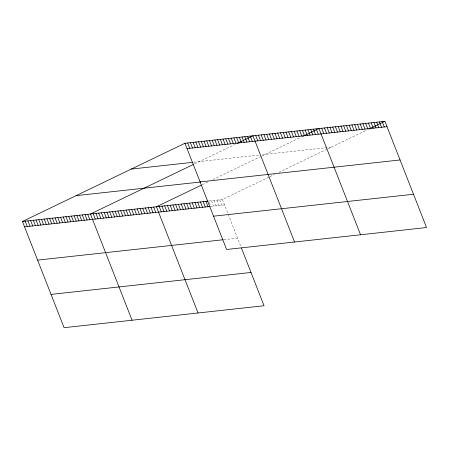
<?xml version="1.0" encoding="UTF-8"?>
<svg xmlns="http://www.w3.org/2000/svg" width="449" height="449" viewBox="0 0 449 449"><rect width="100%" height="100%" fill="white"/><g stroke="black" fill="none" stroke-linecap="round" stroke-linejoin="round"><path stroke-width="0.34" stroke-dasharray="2.25 1.68" d="M194.714 163.823L235.068 144.398M202.235 184.719L208.381 181.761M212.933 179.572L260.701 156.583M261.857 156.028L301.06 137.158M224.522 204.89L210.772 206.4L208.673 201.034L222.418 199.524L269.344 176.94M269.9 176.67L274.367 174.521M278.924 172.332L326.692 149.337M327.843 148.787L367.046 129.918M193.878 162.201L259.124 155.045M262.558 154.669L331.295 147.126M223.815 239.676L237.566 238.172M222.418 199.524L228.013 213.803M228.249 214.398L240.922 246.742M219.668 199.827L221.772 205.193M216.918 200.131L219.022 205.49M214.167 200.428L216.272 205.794M211.423 200.731L213.522 206.097"/><path stroke-width="0.67" d="M241.405 247.966L264.046 305.741L64.078 327.686L22.45 221.469L184.954 143.259L384.922 121.314L426.55 227.531L226.582 249.476L184.954 143.259M193.564 164.379L90.44 214.01L132.068 320.227M237.302 143.326L252.944 135.8L294.572 242.017M201.118 185.257L156.432 206.764L198.054 312.981M302.733 136.35L318.936 128.554L360.558 234.771M368.724 129.11L384.922 121.314M187.059 148.625L387.027 126.68M131.327 169.071L192.52 162.353M200.102 181.907L400.07 159.962M76.077 195.657L200.434 182.013M22.45 221.469L207.982 201.107M24.555 226.835L210.087 206.473M213.539 216.194L413.507 194.249M37.593 260.117L223.131 239.755M51.034 294.404L251.002 272.459M382.172 121.617L384.277 126.983M379.427 121.915L381.527 127.28M376.677 122.218L378.776 127.583M373.927 122.521L376.026 127.886M371.177 122.824L373.276 128.19M368.427 123.127L370.532 128.487M365.677 123.424L367.782 128.79M362.927 123.728L365.031 129.093M360.177 124.031L362.281 129.396M357.426 124.334L359.531 129.694M354.676 124.631L356.781 129.997M351.932 124.934L354.031 130.3M349.182 125.237L351.281 130.603M346.432 125.54L348.531 130.9M343.681 125.838L345.781 131.203M340.931 126.141L343.036 131.506M338.181 126.444L340.286 131.81M335.431 126.747L337.536 132.113M332.681 127.045L334.786 132.41M329.931 127.348L332.036 132.713M327.181 127.651L329.285 133.016M324.436 127.954L326.535 133.319M321.686 128.251L323.785 133.617M316.186 128.857L318.285 134.223M313.436 129.16L315.535 134.526M310.686 129.464L312.79 134.823M307.935 129.761L310.04 135.127M305.185 130.064L307.29 135.43M302.435 130.367L304.54 135.733M299.685 130.67L301.79 136.03M296.941 130.968L299.04 136.333M294.19 131.271L296.289 136.636M291.44 131.574L293.539 136.939M288.69 131.877L290.789 137.237M285.94 132.174L288.039 137.54M283.19 132.477L285.295 137.843M280.44 132.781L282.544 138.146M277.69 133.084L279.794 138.449M274.94 133.381L277.044 138.747M272.189 133.684L274.294 139.05M269.439 133.987L271.544 139.353M266.695 134.29L268.794 139.656M263.945 134.593L266.044 139.953M261.195 134.891L263.294 140.256M258.444 135.194L260.543 140.559M255.694 135.497L257.799 140.863M250.228 136.098L252.327 141.463M247.506 136.395L249.61 141.761M244.784 136.692L246.888 142.058M242.067 136.99L244.166 142.355M239.345 137.287L241.45 142.653M236.629 137.59L238.728 142.95M233.907 137.888L236.011 143.253M231.19 138.185L233.289 143.551M228.468 138.483L230.573 143.848M225.752 138.78L227.851 144.146M223.03 139.078L225.134 144.443M220.307 139.381L222.412 144.741M217.591 139.678L219.69 145.044M214.869 139.976L216.974 145.341M212.153 140.273L214.252 145.639M209.43 140.571L211.535 145.936M206.714 140.874L208.813 146.234M203.992 141.171L206.097 146.537M201.275 141.469L203.375 146.834M198.553 141.766L200.658 147.132M195.831 142.064L197.936 147.429M193.115 142.361L195.214 147.727M190.393 142.664L192.498 148.024M187.676 142.962L189.775 148.327M205.923 201.337L208.022 206.697M203.173 201.635L205.272 207M200.422 201.938L202.527 207.303M197.672 202.241L199.777 207.606M194.922 202.544L197.027 207.904M192.172 202.841L194.277 208.207M189.422 203.144L191.527 208.51M186.672 203.448L188.776 208.813M183.927 203.751L186.026 209.111M181.177 204.048L183.276 209.414M178.427 204.351L180.526 209.717M175.677 204.654L177.776 210.02M172.927 204.957L175.031 210.323M170.177 205.255L172.281 210.62M167.426 205.558L169.531 210.923M164.676 205.861L166.781 211.226M161.926 206.164L164.031 211.53M159.176 206.467L161.281 211.827M153.681 207.068L155.781 212.433M150.931 207.371L153.03 212.736M148.181 207.674L150.28 213.034M145.431 207.971L147.536 213.337M142.681 208.274L144.786 213.64M139.931 208.577L142.036 213.943M137.181 208.88L139.285 214.24M134.431 209.178L136.535 214.543M131.68 209.481L133.785 214.847M128.936 209.784L131.035 215.15M126.186 210.087L128.285 215.447M123.436 210.385L125.535 215.75M120.686 210.688L122.785 216.053M117.935 210.991L120.04 216.356M115.185 211.294L117.29 216.659M112.435 211.591L114.54 216.957M109.685 211.894L111.79 217.26M106.935 212.197L109.04 217.563M104.185 212.5L106.29 217.866M101.44 212.804L103.539 218.163M98.69 213.101L100.789 218.467M95.94 213.404L98.039 218.77M93.19 213.707L95.289 219.073M87.718 214.308L89.822 219.673M85.001 214.605L87.1 219.971M82.279 214.903L84.384 220.268M79.563 215.2L81.662 220.566M76.841 215.498L78.945 220.863M74.124 215.801L76.223 221.161M71.402 216.098L73.507 221.464M68.68 216.396L70.785 221.761M65.964 216.693L68.063 222.059M63.242 216.99L65.346 222.356M60.525 217.294L62.624 222.653M57.803 217.591L59.908 222.957M55.087 217.888L57.186 223.254M52.365 218.186L54.469 223.551M49.648 218.483L51.747 223.849M46.926 218.781L49.031 224.146M44.204 219.084L46.309 224.444M41.488 219.381L43.587 224.747M38.766 219.679L40.87 225.044M36.049 219.976L38.148 225.342M33.327 220.274L35.432 225.639M30.611 220.571L32.71 225.937M27.889 220.874L29.993 226.234M25.172 221.172L27.271 226.537"/></g></svg>
